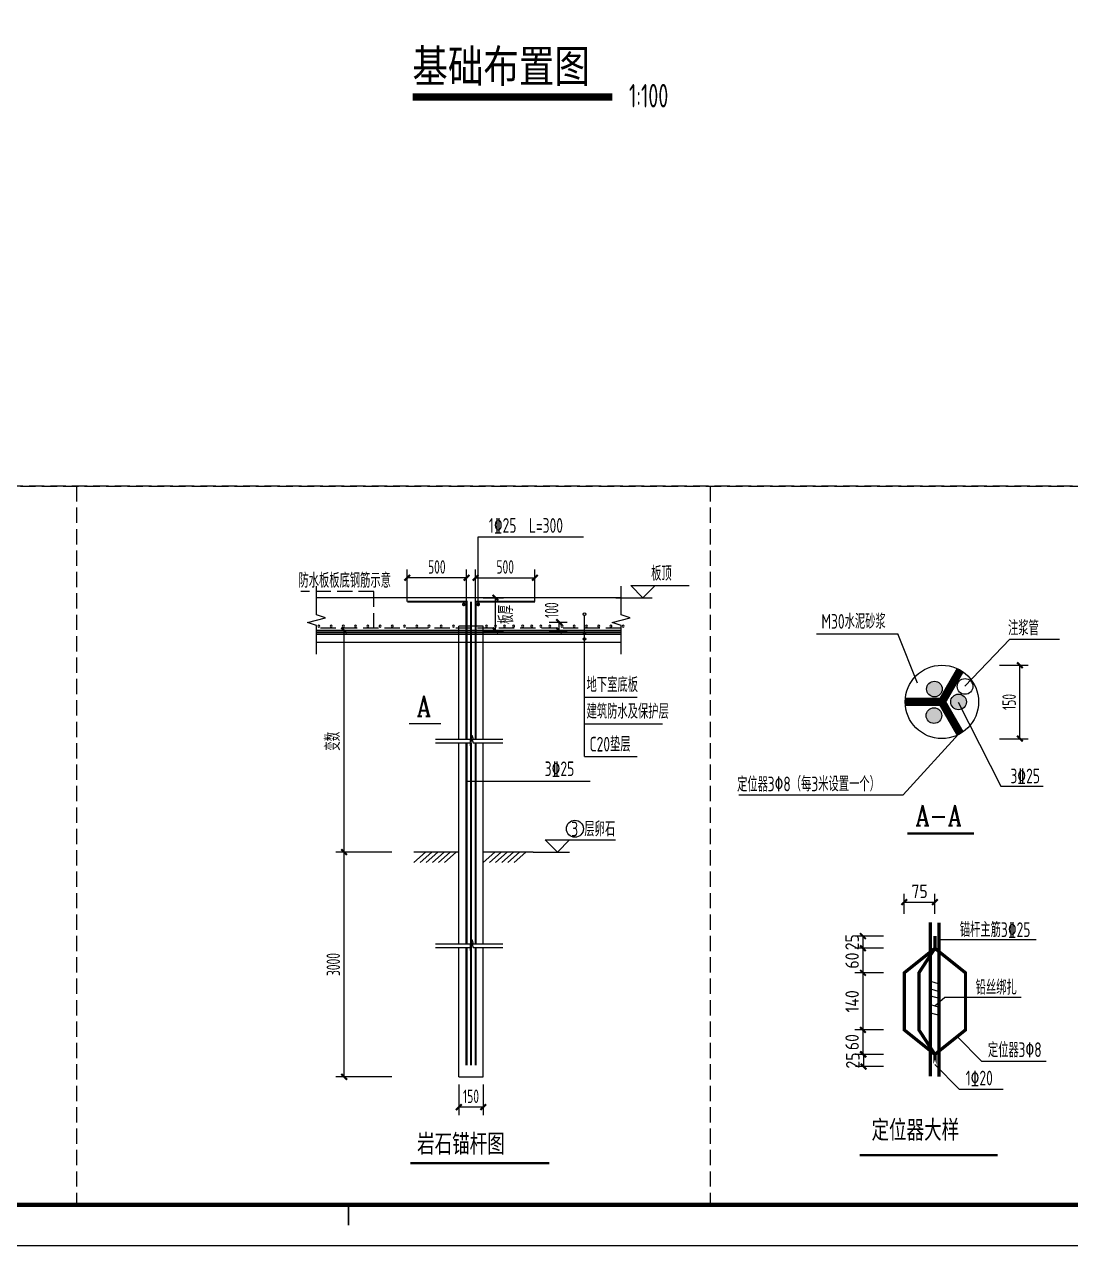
# Model space of a CAD drawing. Extents: x 899043 to 2598688, y -137197 to 211789.
# Drawn here: x 2323238 to 2348877, y 70135 to 100079 of the extents above; entities that cross this region are included whole.
import ezdxf
from ezdxf.enums import TextEntityAlignment as Align

# ---------------------------------------------------------------- set-up
doc = ezdxf.new("R2010")
doc.units = 0
doc.header["$LTSCALE"] = 1500
doc.header["$MEASUREMENT"] = 0
doc.linetypes.add('-1F-7ms-L－S$0$DASH', pattern=[0.35, 0.25, -0.1])
doc.linetypes.add('DASH', pattern=[0.35, 0.25, -0.1])
for name, color, linetype in [('00-tk', 151, 'Continuous'), ('AXIS', 3, 'Continuous'), ('DIM', 3, 'Continuous'), ('HATCH', 254, 'Continuous'), ('PUB_DIM', 3, 'Continuous'), ('PUB_TEXT', 7, 'Continuous'), ('REIN', 1, 'Continuous'), ('TEXT', 7, 'Continuous'), ('THIN', 7, 'Continuous'), ('WELD_TEXT', 7, 'Continuous'), ('独立基础', 2, 'Continuous'), ('钢筋', 1, 'Continuous'), ('钢筋填充', 7, 'Continuous'), ('锚杆', 2, 'Continuous')]:
    doc.layers.add(name, color=color, linetype=linetype)
doc.layers.add('REIND', color=1, linetype='Continuous', lineweight=0)
doc.styles.add('b', font='romanc.shx', dxfattribs={"width": 0.7, "bigfont": 'tssdchn.shx'})
doc.styles.add('H330', font='Tssdeng.shx', dxfattribs={"width": 0.65, "height": 330, "bigfont": 'tssdchn.shx'})
doc.styles.add('H350', font='Tssdeng.shx', dxfattribs={"width": 0.65, "height": 360, "bigfont": 'tssdchn.shx'})
doc.styles.add('H450', font='Tssdeng.shx', dxfattribs={"width": 0.65, "height": 500, "bigfont": 'tssdchn.shx'})
doc.styles.get("Standard").update_dxf_attribs({"font": 'gbenor.shx', "bigfont": 'gbcbig.shx'})
doc.styles.add('TSSD_Dimension', font='Tssdeng.shx', dxfattribs={"width": 0.7, "bigfont": 'hztxt.shx'})
doc.styles.add('YG图名', font='simhei.ttf', dxfattribs={"width": 0.7, "height": 600})
doc.styles.add('仿宋体', font='', dxfattribs={"width": 0.8})
doc.styles.get('仿宋体').set_extended_font_data('SimSun')
doc.dimstyles.new('H25', dxfattribs={"dimscale": 100, "dimtxt": 3.3, "dimasz": 0.01, "dimexe": 2, "dimexo": 1, "dimgap": 1, "dimtad": 1, "dimdec": 0, "dimlfac": 0.25, "dimrnd": 1, "dimzin": 0, "dimdsep": 46, "dimtxsty": 'Standard', "dimblk1": 'YGDIM', "dimblk2": 'YGDIM', "dimsah": 1, "dimcen": -2, "dimdle": 1, "dimclrt": 7, "dimadec": 0, "dimazin": 0, "dimtfac": 1, "dimtdec": 0, "dimtix": 1, "dimtmove": 2, "dimatfit": 3, "dimldrblk": 'YGDIM', "dimfxl": 0, "dimtvp": 1, "dimtolj": 1, "dimtzin": 0, "dimarcsym": 0})
doc.dimstyles.new('H50', dxfattribs={"dimscale": 100, "dimtxt": 3.3, "dimasz": 0.01, "dimexe": 2, "dimexo": 0, "dimgap": 1, "dimtad": 1, "dimdec": 0, "dimlfac": 0.5, "dimrnd": 1, "dimzin": 0, "dimdsep": 46, "dimtxsty": 'H330', "dimblk1": 'YGDIM', "dimblk2": 'YGDIM', "dimsah": 1, "dimcen": -2, "dimdle": 1, "dimclrt": 7, "dimazin": 0, "dimtfac": 1, "dimtdec": 0, "dimtix": 1, "dimtmove": 2, "dimatfit": 3, "dimldrblk": 'YGDIM', "dimfxl": 0, "dimtvp": 1, "dimtolj": 1, "dimtzin": 0, "dimarcsym": 0})

# ---------------------------------------------------------------- blocks, each defined once
blk = doc.blocks.new('YGDIM')
at = {"color": 0, "linetype": 'ByBlock', "const_width": 50}
blk.add_lwpolyline([(-70, -70), (70, 70)], dxfattribs=at)
blk = doc.blocks.new('*D1849')
at = {"layer": 'Defpoints', "color": 0}
for p in [(2333883, 74089), (2334483, 74089), (2333883, 73530)]:
    blk.add_point(p, dxfattribs=at)
at = {"layer": 'DIM', "color": 0, "lineweight": -2}
for p, q in [((2333883, 74089), (2333883, 73330)), ((2334483, 74089), (2334483, 73330)), ((2333882, 73530), (2333881, 73530)), ((2334483, 73530), (2333883, 73530)), ((2334484, 73530), (2334485, 73530))]:
    blk.add_line(p, q, dxfattribs=at)
blk.add_blockref('YGDIM', (2333883, 73530), dxfattribs=at)
at = {"layer": 'DIM', "color": 0, "lineweight": -2, "rotation": 180}
blk.add_blockref('YGDIM', (2334483, 73530), dxfattribs=at)
at = {"layer": 'DIM', "color": 7, "insert": (2334183, 73795), "char_height": 330, "attachment_point": 5, "style": 'H330'}
blk.add_mtext('\\A1;150', dxfattribs=at)
blk = doc.blocks.new('*D1852')
at = {"layer": 'Defpoints', "color": 0}
for p in [(2331073, 79783), (2332245, 79783), (2332245, 74272)]:
    blk.add_point(p, dxfattribs=at)
at = {"layer": 'DIM', "color": 0, "lineweight": -2}
for p, q in [((2332245, 79783), (2330873, 79783)), ((2331073, 74273), (2331073, 79782)), ((2332245, 74272), (2330873, 74272))]:
    blk.add_line(p, q, dxfattribs=at)
for p, rotation in [((2331073, 79783), 90), ((2331073, 74272), 270)]:
    blk.add_blockref('YGDIM', p, dxfattribs=dict(at, rotation=rotation))
at = {"layer": 'DIM', "color": 7, "insert": (2330808, 77027), "char_height": 330, "attachment_point": 5, "rotation": 90, "style": 'H330'}
blk.add_mtext('\\A1;3000', dxfattribs=at)
blk = doc.blocks.new('*D1853')
at = {"layer": 'Defpoints', "color": 0}
for p in [(2336100, 85421), (2336342, 85421), (2336100, 85221)]:
    blk.add_point(p, dxfattribs=at)
at = {"layer": 'DIM', "color": 0, "lineweight": -2}
for p, q in [((2336100, 85421), (2336542, 85421)), ((2336342, 85422), (2336342, 85423)), ((2336342, 85221), (2336342, 85421)), ((2336100, 85221), (2336542, 85221)), ((2336342, 85220), (2336342, 85219))]:
    blk.add_line(p, q, dxfattribs=at)
for p, rotation in [((2336342, 85421), 270), ((2336342, 85221), 90)]:
    blk.add_blockref('YGDIM', p, dxfattribs=dict(at, rotation=rotation))
at = {"layer": 'DIM', "color": 7, "insert": (2336158, 85717), "char_height": 330, "attachment_point": 5, "rotation": 90, "style": 'H330'}
blk.add_mtext('\\A1;100', dxfattribs=at)
blk = doc.blocks.new('*D1854')
at = {"layer": 'Defpoints', "color": 0}
for p in [(2331073, 85221), (2332245, 85221), (2332245, 79783)]:
    blk.add_point(p, dxfattribs=at)
at = {"layer": 'DIM', "color": 0, "lineweight": -2}
for p, q in [((2332245, 85221), (2330873, 85221)), ((2331073, 79784), (2331073, 85220)), ((2332245, 79783), (2330873, 79783))]:
    blk.add_line(p, q, dxfattribs=at)
for p, rotation in [((2331073, 85221), 90), ((2331073, 79783), 270)]:
    blk.add_blockref('YGDIM', p, dxfattribs=dict(at, rotation=rotation))
at = {"layer": 'DIM', "color": 7, "insert": (2330793, 82502), "char_height": 360, "attachment_point": 5, "rotation": 90, "style": 'H350'}
blk.add_mtext('\\A1;变数', dxfattribs=at)
blk = doc.blocks.new('*D1855')
at = {"layer": 'Defpoints', "color": 0}
for p in [(2335747, 86511), (2334294, 85925), (2335747, 85925)]:
    blk.add_point(p, dxfattribs=at)
at = {"layer": 'DIM', "color": 0, "lineweight": -2}
for p, q in [((2334294, 85925), (2334294, 86711)), ((2335747, 85925), (2335747, 86711)), ((2334295, 86511), (2335746, 86511))]:
    blk.add_line(p, q, dxfattribs=at)
at = {"layer": 'DIM', "color": 0, "lineweight": -2, "rotation": 180}
blk.add_blockref('YGDIM', (2334294, 86511), dxfattribs=at)
at = {"layer": 'DIM', "color": 0, "lineweight": -2}
blk.add_blockref('YGDIM', (2335747, 86511), dxfattribs=at)
at = {"layer": 'DIM', "color": 7, "insert": (2335021, 86776), "char_height": 330, "attachment_point": 5, "style": 'H330'}
blk.add_mtext('\\A1;500', dxfattribs=at)
blk = doc.blocks.new('*D1856')
at = {"layer": 'Defpoints', "color": 0}
for p in [(2332619, 86511), (2332619, 85925), (2334072, 85925)]:
    blk.add_point(p, dxfattribs=at)
at = {"layer": 'DIM', "color": 0, "lineweight": -2}
for p, q in [((2332619, 85925), (2332619, 86711)), ((2334072, 85925), (2334072, 86711)), ((2334071, 86511), (2332620, 86511))]:
    blk.add_line(p, q, dxfattribs=at)
at = {"layer": 'DIM', "color": 0, "lineweight": -2, "rotation": 180}
blk.add_blockref('YGDIM', (2332619, 86511), dxfattribs=at)
at = {"layer": 'DIM', "color": 0, "lineweight": -2}
blk.add_blockref('YGDIM', (2334072, 86511), dxfattribs=at)
at = {"layer": 'DIM', "color": 7, "insert": (2333345, 86776), "char_height": 330, "attachment_point": 5, "style": 'H330'}
blk.add_mtext('\\A1;500', dxfattribs=at)
blk = doc.blocks.new('*D1857')
at = {"layer": 'Defpoints', "color": 0}
for p in [(2347136, 84365), (2347636, 84365), (2347136, 82565)]:
    blk.add_point(p, dxfattribs=at)
at = {"layer": 'DIM', "color": 0, "lineweight": -2}
for p, q in [((2347136, 84365), (2347836, 84365)), ((2347636, 82566), (2347636, 84364)), ((2347136, 82565), (2347836, 82565))]:
    blk.add_line(p, q, dxfattribs=at)
for p, rotation in [((2347636, 84365), 90), ((2347636, 82565), 270)]:
    blk.add_blockref('YGDIM', p, dxfattribs=dict(at, rotation=rotation))
at = {"layer": 'DIM', "color": 7, "insert": (2347371, 83465), "char_height": 330, "attachment_point": 5, "rotation": 90, "style": 'H330'}
blk.add_mtext('\\A1;150', dxfattribs=at)
blk = doc.blocks.new('*D1858')
at = {"layer": 'Defpoints', "color": 0}
for p in [(2344394, 77724), (2343788, 77424), (2344394, 77424)]:
    blk.add_point(p, dxfattribs=at)
at = {"layer": 'DIM', "color": 0, "lineweight": -2}
for p, q in [((2344294, 77724), (2343588, 77724)), ((2343788, 77725), (2343788, 77726)), ((2343788, 77724), (2343788, 77424)), ((2344294, 77424), (2343588, 77424)), ((2343788, 77423), (2343788, 77422))]:
    blk.add_line(p, q, dxfattribs=at)
for p, rotation in [((2343788, 77724), 270), ((2343788, 77424), 90)]:
    blk.add_blockref('YGDIM', p, dxfattribs=dict(at, rotation=rotation))
at = {"layer": 'DIM', "color": 7, "insert": (2343523, 77574), "char_height": 330, "attachment_point": 5, "rotation": 90}
blk.add_mtext('\\A1;25', dxfattribs=at)
blk = doc.blocks.new('*D1859')
at = {"layer": 'Defpoints', "color": 0}
for p in [(2344394, 77424), (2343788, 76824), (2344394, 76824)]:
    blk.add_point(p, dxfattribs=at)
at = {"layer": 'DIM', "color": 0, "lineweight": -2}
for p, q in [((2344294, 77424), (2343588, 77424)), ((2343788, 77423), (2343788, 76825)), ((2344294, 76824), (2343588, 76824))]:
    blk.add_line(p, q, dxfattribs=at)
for p, rotation in [((2343788, 77424), 90), ((2343788, 76824), 270)]:
    blk.add_blockref('YGDIM', p, dxfattribs=dict(at, rotation=rotation))
at = {"layer": 'DIM', "color": 7, "insert": (2343523, 77124), "char_height": 330, "attachment_point": 5, "rotation": 90}
blk.add_mtext('\\A1;60', dxfattribs=at)
blk = doc.blocks.new('*D1860')
at = {"layer": 'Defpoints', "color": 0}
for p in [(2344394, 76824), (2343788, 75424), (2344394, 75424)]:
    blk.add_point(p, dxfattribs=at)
at = {"layer": 'DIM', "color": 0, "lineweight": -2}
for p, q in [((2344294, 76824), (2343588, 76824)), ((2343788, 76823), (2343788, 75425)), ((2344294, 75424), (2343588, 75424))]:
    blk.add_line(p, q, dxfattribs=at)
for p, rotation in [((2343788, 76824), 90), ((2343788, 75424), 270)]:
    blk.add_blockref('YGDIM', p, dxfattribs=dict(at, rotation=rotation))
at = {"layer": 'DIM', "color": 7, "insert": (2343523, 76124), "char_height": 330, "attachment_point": 5, "rotation": 90}
blk.add_mtext('\\A1;140', dxfattribs=at)
blk = doc.blocks.new('*D1861')
at = {"layer": 'Defpoints', "color": 0}
for p in [(2344394, 75424), (2343788, 74824), (2344394, 74824)]:
    blk.add_point(p, dxfattribs=at)
at = {"layer": 'DIM', "color": 0, "lineweight": -2}
for p, q in [((2344294, 75424), (2343588, 75424)), ((2343788, 75423), (2343788, 74825)), ((2344294, 74824), (2343588, 74824))]:
    blk.add_line(p, q, dxfattribs=at)
for p, rotation in [((2343788, 75424), 90), ((2343788, 74824), 270)]:
    blk.add_blockref('YGDIM', p, dxfattribs=dict(at, rotation=rotation))
at = {"layer": 'DIM', "color": 7, "insert": (2343523, 75124), "char_height": 330, "attachment_point": 5, "rotation": 90}
blk.add_mtext('\\A1;60', dxfattribs=at)
blk = doc.blocks.new('*D1862')
at = {"layer": 'Defpoints', "color": 0}
for p in [(2344394, 74824), (2343804, 74524), (2344394, 74524)]:
    blk.add_point(p, dxfattribs=at)
at = {"layer": 'DIM', "color": 0, "lineweight": -2}
for p, q in [((2344294, 74824), (2343604, 74824)), ((2343804, 74825), (2343804, 74826)), ((2343804, 74824), (2343804, 74524)), ((2344294, 74524), (2343604, 74524)), ((2343804, 74523), (2343804, 74522))]:
    blk.add_line(p, q, dxfattribs=at)
for p, rotation in [((2343804, 74824), 270), ((2343804, 74524), 90)]:
    blk.add_blockref('YGDIM', p, dxfattribs=dict(at, rotation=rotation))
at = {"layer": 'DIM', "color": 7, "insert": (2343539, 74674), "char_height": 330, "attachment_point": 5, "rotation": 90}
blk.add_mtext('\\A1;25', dxfattribs=at)
blk = doc.blocks.new('*D1824')
at = {"layer": 'Defpoints', "color": 0}
for p in [(2334483, 86021), (2334781, 86021), (2334483, 85221)]:
    blk.add_point(p, dxfattribs=at)
at = {"layer": 'DIM', "color": 0, "lineweight": -2}
for p, q in [((2334483, 86021), (2334981, 86021)), ((2334781, 86022), (2334781, 86023)), ((2334781, 85221), (2334781, 86021)), ((2334483, 85221), (2334981, 85221)), ((2334781, 85220), (2334781, 85219))]:
    blk.add_line(p, q, dxfattribs=at)
for p, rotation in [((2334781, 86021), 270), ((2334781, 85221), 90)]:
    blk.add_blockref('YGDIM', p, dxfattribs=dict(at, rotation=rotation))
at = {"layer": 'DIM', "color": 7, "insert": (2335038, 85541), "char_height": 360, "attachment_point": 5, "rotation": 90, "style": 'H350'}
blk.add_mtext('\\A1; 板厚', dxfattribs=at)
blk = doc.blocks.new('A$C67844AE1')
at = {"layer": '00-tk'}
for p, q in [((3750, 1500), (124650, 1500)), ((0, 0), (126150, 0))]:
    blk.add_line(p, q, dxfattribs=at)
at = {"layer": '00-tk', "const_width": 150}
blk.add_lwpolyline([(3750, 87600), (124650, 87600), (124650, 1500), (3750, 1500)], close=True, dxfattribs=at)
at = {"layer": '00-tk', "const_width": 52.5}
blk.add_lwpolyline([(64200, 750), (64200, 1500)], dxfattribs=at)

msp = doc.modelspace()

# ---------------------------------------------------------------- hatches: boundary and pattern name
at = {"layer": 'PUB_DIM'}
h = msp.add_hatch(color=256, dxfattribs=at)
edge = h.paths.add_edge_path()
edge.add_arc((2345540.8, 83782.2), 192, 0, 360)
h = msp.add_hatch(color=256, dxfattribs=at)
edge = h.paths.add_edge_path()
edge.add_arc((2346131.5, 83466.9), 192, 0, 360)
h = msp.add_hatch(color=256, dxfattribs=at)
edge = h.paths.add_edge_path()
edge.add_arc((2345529, 83131.2), 192, 0, 360)

# ---------------------------------------------------------------- linework, layer by layer
at = {"color": 3}
for p, q in [((2335998.9, 80082.5), (2337720.4, 80082.5)), ((2335998.9, 80082.5), (2336298.9, 79782.5)), ((2336298.9, 79782.5), (2336598.9, 80082.5))]:
    msp.add_line(p, q, dxfattribs=at)
for points in [[(2333316.2, 82550.4), (2334152.8, 82550.4), (2334167.9, 82478.4), (2334206.9, 82653.6), (2334238.9, 82550.4), (2334959.4, 82550.4)], [(2333316.2, 82461.2), (2334152.8, 82461.2), (2334167.9, 82389.2), (2334206.9, 82564.4), (2334238.9, 82461.2), (2334959.4, 82461.2)], [(2333316.2, 77533.9), (2334152.8, 77533.9), (2334167.9, 77461.9), (2334206.9, 77637.1), (2334238.9, 77533.9), (2334959.4, 77533.9)], [(2333316.2, 77444.7), (2334152.8, 77444.7), (2334167.9, 77372.7), (2334206.9, 77547.9), (2334238.9, 77444.7), (2334959.4, 77444.7)]]:
    msp.add_lwpolyline(points)
at = {"const_width": 60}
msp.add_lwpolyline([(2344879.7, 80239.4), (2346508.6, 80239.4)], dxfattribs=at)
at = {"layer": 'AXIS'}
for p in [(2346172.8, 84246.3), (2344822.8, 83466.9), (2346172.8, 82687.5)]:
    msp.add_line(p, (2345722.8, 83466.9), dxfattribs=at)
at = {"layer": 'DIM'}
for p, q in [((2334361.1, 85836.6), (2334361.1, 87513.1)), ((2334361.1, 87513.1), (2336935.7, 87513.1)), ((2345440.9, 76618.2), (2345653.2, 76555.8)), ((2345440.9, 76431.2), (2345653.2, 76368.8)), ((2345440.9, 76260.6), (2345653.2, 76198.2)), ((2345547, 76016.1), (2345798, 76228)), ((2345440.9, 76047.3), (2345653.2, 75984.9)), ((2345440.9, 75844.7), (2345653.2, 75782.3)), ((2346096.2, 75259.5), (2346694.2, 74659.5)), ((2345551.2, 74573.5), (2346149.2, 73973.5)), ((2346149.2, 73973.5), (2347222.1, 73973.5))]:
    msp.add_line(p, q, dxfattribs=at)
for points, const_width in [([(2345722.8, 83466.9), (2346172.8, 84246.3)], 200), ([(2345722.8, 83466.9), (2344822.8, 83466.9)], 200), ([(2345722.8, 83466.9), (2346172.8, 82687.5)], 200), ([(2345440.9, 78061.4), (2345440.9, 74282.9)], 80), ([(2345653.2, 78054.4), (2345653.2, 74276)], 80), ([(2345551.2, 77423.5), (2345160.4, 76823.5), (2345160.4, 75423.5), (2345551.2, 74823.5)], 80)]:
    msp.add_lwpolyline(points, dxfattribs=dict(at, const_width=const_width))
at = {"layer": 'DIM', "const_width": 80}
msp.add_lwpolyline([(2345551.2, 74573.5), (2345551.2, 74823.5), (2344801.2, 75423.5), (2344801.2, 76823.5), (2345551.2, 77423.5), (2345551.2, 77723.5), (2345551.2, 77423.5), (2346301.2, 76823.5), (2346301.2, 75423.5), (2345551.2, 74823.5)], close=True, dxfattribs=at)
at = {"layer": 'HATCH', "color": 8, "linetype": 'DASH'}
for p, q in [((2358375, 88755.2), (2314047.7, 88755.2)), ((2324514, 88755.2), (2324514, 71135.3)), ((2340040.8, 88755.2), (2340040.8, 71135.3)), ((2314047.7, 71135.3), (2358375, 71135.3))]:
    msp.add_line(p, q, dxfattribs=at)
msp.add_lwpolyline([(2319462.6, 128535.3), (2319462.6, 88755.2), (2365480.3, 88755.2)], dxfattribs=at)
at = {"layer": 'PUB_DIM'}
for p, q in [((2332783.4, 79529.1), (2333069.2, 79782.5)), ((2332934.1, 79529.1), (2333219.9, 79782.5)), ((2333084.9, 79529.1), (2333370.7, 79782.5)), ((2333235.5, 79529.1), (2333521.3, 79782.5)), ((2333386.2, 79529.1), (2333672, 79782.5)), ((2333537, 79529.1), (2333822.8, 79782.5)), ((2334483, 79529.1), (2334768.8, 79782.5)), ((2334633.8, 79529.1), (2334919.6, 79782.5)), ((2334784.5, 79529.1), (2335070.3, 79782.5)), ((2334935.1, 79529.1), (2335220.9, 79782.5)), ((2335085.9, 79529.1), (2335371.7, 79782.5)), ((2335236.6, 79529.1), (2335522.4, 79782.5))]:
    msp.add_line(p, q, dxfattribs=at)
for centre, radius in [((2345722.8, 83466.9), 900), ((2345540.8, 83782.2), 192), ((2346290.5, 83844.7), 192), ((2346131.5, 83466.9), 192), ((2345529, 83131.2), 192)]:
    msp.add_circle(centre, radius, dxfattribs=at)
at = {"layer": 'REIN', "linetype": 'DASH'}
for p, q in [((2332965.7, 85271.1), (2330397.6, 85271.1)), ((2337862.9, 85271.1), (2332965.7, 85271.1))]:
    msp.add_line(p, q, dxfattribs=at)
at = {"layer": 'REIND'}
for centre, start, end in [((2330453.4, 85321.1), 0, 180), ((2330753.4, 85321.1), 0, 180), ((2331053.4, 85321.1), 0, 180), ((2331353.4, 85321.1), 0, 180), ((2331653.4, 85321.1), 0, 180), ((2331953.4, 85321.1), 0, 180), ((2332253.4, 85321.1), 0, 180), ((2332553.4, 85321.1), 0, 180), ((2332853.4, 85321.1), 0, 180), ((2333153.4, 85321.1), 0, 180), ((2333453.4, 85321.1), 0, 180), ((2333753.4, 85321.1), 0, 180), ((2334563.7, 85321.1), 0, 180), ((2334785, 85321.1), 0, 180), ((2335006.2, 85321.1), 0, 180), ((2335227.5, 85321.1), 0, 180), ((2335448.8, 85321.1), 0, 180), ((2335670.1, 85321.1), 0, 180), ((2335891.4, 85321.1), 0, 180), ((2336112.7, 85321.1), 0, 180), ((2336412.7, 85321.1), 0, 180), ((2336712.7, 85321.1), 0, 180), ((2337012.7, 85321.1), 0, 180), ((2337312.7, 85321.1), 0, 180), ((2337612.7, 85321.1), 0, 180), ((2337912.7, 85321.1), 0, 180), ((2330453.4, 85321.1), 180, 0), ((2330753.4, 85321.1), 180, 0), ((2331053.4, 85321.1), 180, 0), ((2331353.4, 85321.1), 180, 0), ((2331653.4, 85321.1), 180, 0), ((2331953.4, 85321.1), 180, 0), ((2332253.4, 85321.1), 180, 0), ((2332553.4, 85321.1), 180, 0), ((2332853.4, 85321.1), 180, 0), ((2333153.4, 85321.1), 180, 0), ((2333453.4, 85321.1), 180, 0), ((2333753.4, 85321.1), 180, 0), ((2334563.7, 85321.1), 180, 0), ((2334785, 85321.1), 180, 0), ((2335006.2, 85321.1), 180, 0), ((2335227.5, 85321.1), 180, 0), ((2335448.8, 85321.1), 180, 0), ((2335670.1, 85321.1), 180, 0), ((2335891.4, 85321.1), 180, 0), ((2336112.7, 85321.1), 180, 0), ((2336412.7, 85321.1), 180, 0), ((2336712.7, 85321.1), 180, 0), ((2337012.7, 85321.1), 180, 0), ((2337312.7, 85321.1), 180, 0), ((2337612.7, 85321.1), 180, 0), ((2337912.7, 85321.1), 180, 0)]:
    msp.add_arc(centre, 25, start, end, dxfattribs=at)
at = {"layer": 'TEXT', "color": 20}
for p, q in [((2338396.6, 86021.1), (2338096.6, 86321.1)), ((2338096.6, 86321.1), (2338696.6, 86321.1)), ((2338696.6, 86321.1), (2338396.6, 86021.1)), ((2338396.6, 86321.1), (2339530.3, 86321.1))]:
    msp.add_line(p, q, dxfattribs=at)
at = {"layer": 'TEXT', "linetype": 'DASH'}
for p, q in [((2331800.7, 86170.5), (2330010, 86170.5)), ((2331800.7, 85271.1), (2331800.7, 86170.5))]:
    msp.add_line(p, q, dxfattribs=at)
at = {"layer": 'TEXT'}
for p, q in [((2336964.7, 82128.2), (2336964.7, 85586.5)), ((2342647.1, 85138.7), (2344641.5, 85138.7)), ((2345123.2, 83928.5), (2344641.5, 85138.7)), ((2346284.7, 83850.1), (2347389.3, 85006.1)), ((2347389.3, 85006.1), (2348604.8, 85006.1)), ((2336964.7, 83586.4), (2338253.2, 83586.4)), ((2346120.5, 83461.8), (2347166.4, 81401.8)), ((2336964.7, 82932.7), (2338872.1, 82932.7)), ((2346221.7, 82770.2), (2344772.7, 81184.4)), ((2336964.7, 82128.2), (2338253.2, 82128.2)), ((2334048.1, 81524), (2337099.1, 81524)), ((2340746.3, 81184.4), (2344772.7, 81184.4)), ((2347166.4, 81401.8), (2348205.6, 81401.8)), ((2345653.2, 77643), (2348033.7, 77643)), ((2345798, 76228), (2347665.2, 76228)), ((2346694.2, 74659.5), (2348279.7, 74659.5))]:
    msp.add_line(p, q, dxfattribs=at)
for points, const_width in [([(2332753.5, 98300.8), (2337648.1, 98300.8)], 180), ([(2332699.1, 72157.8), (2336099.8, 72157.8)], 60), ([(2343706.8, 72352.9), (2347088, 72352.9)], 60)]:
    msp.add_lwpolyline(points, dxfattribs=dict(at, const_width=const_width))
msp.add_circle((2336729.9, 80356.8), 207.7, dxfattribs=at)
at = {"layer": 'THIN'}
for points in [[(2330397.6, 84641.1), (2330397.6, 85341.1), (2330177.6, 85411.1), (2330617.6, 85531.1), (2330397.6, 85601.1), (2330397.6, 86301.1)], [(2337862.9, 84641.1), (2337862.9, 85341.1), (2337642.9, 85411.1), (2338082.9, 85531.1), (2337862.9, 85601.1), (2337862.9, 86301.1)]]:
    msp.add_lwpolyline(points, dxfattribs=at)
at = {"layer": '独立基础', "linetype": '-1F-7ms-L－S$0$DASH', "const_width": 50}
msp.add_lwpolyline([(2330397.6, 85171.1), (2332333, 85171.1), (2332333, 85171.1), (2336033, 85171.1), (2336033, 85171.1), (2337862.9, 85171.1)], dxfattribs=at)
at = {"layer": '钢筋', "color": 2}
msp.add_line((2335983, 85221.1), (2335983, 85221.1), dxfattribs=at)
at = {"layer": '钢筋', "color": 6}
msp.add_line((2332663.5, 82939.9), (2333445.7, 82939.9), dxfattribs=at)
at = {"layer": '钢筋', "color": 2, "const_width": 50}
for points in [[(2334071.9, 82550.4), (2334071.9, 85925.5), (2332618.8, 85925.5)], [(2334183, 82546.3), (2334183, 85925.5)], [(2334294.1, 82550.4), (2334294.1, 85925.5), (2335747.3, 85925.5)], [(2334071.9, 77533.9), (2334071.9, 82461.2)], [(2334183, 74551.6), (2334183, 82457)], [(2334294.1, 77533.9), (2334294.1, 82461.2)], [(2334071.9, 74551.6), (2334071.9, 77444.7)], [(2334294.1, 74551.6), (2334294.1, 77444.7)]]:
    msp.add_lwpolyline(points, dxfattribs=at)
for points in [[(2333986.1, 85856.6, 1), (2334026.1, 85856.6, 1)], [(2334341.1, 85856.6, 1), (2334381.1, 85856.6, 1)]]:
    msp.add_lwpolyline(points, format="xyb", close=True, dxfattribs=at)
at = {"layer": '钢筋填充'}
for p, q in [((2337729.9, 86021.1), (2338625, 86021.1)), ((2335703.4, 79782.5), (2336598.4, 79782.5))]:
    msp.add_line(p, q, dxfattribs=at)
at = {"layer": '锚杆'}
for p, q in [((2337862.9, 86021.1), (2330397.6, 86021.1)), ((2337862.9, 86021.1), (2335183, 86021.1)), ((2332383, 85221.1), (2330397.6, 85221.1)), ((2336083, 85121.1), (2330397.6, 85121.1)), ((2335983, 85221.1), (2332383, 85221.1)), ((2332383, 85221.1), (2332383, 85221.1)), ((2333883, 82554.6), (2333883, 85321.1)), ((2334483, 85321.1), (2333883, 85321.1)), ((2334483, 82554.6), (2334483, 85321.1)), ((2337862.9, 85221.1), (2335983, 85221.1)), ((2335983, 85221.1), (2335983, 85221.1)), ((2337862.9, 85121.1), (2336083, 85121.1)), ((2336083, 85121.1), (2336083, 85121.1)), ((2332043, 84921.1), (2330397.6, 84921.1)), ((2337862.9, 84921.1), (2332043, 84921.1)), ((2333883, 77533.9), (2333883, 82465.4)), ((2334483, 77533.9), (2334483, 82465.4)), ((2333883, 79782.5), (2332781.2, 79782.5)), ((2335703.4, 79782.5), (2334483, 79782.5)), ((2333883, 74272.1), (2333883, 77444.7)), ((2334483, 74272.1), (2334483, 77444.7)), ((2333883, 74272.1), (2334483, 74272.1))]:
    msp.add_line(p, q, dxfattribs=at)
at = {"layer": '锚杆', "color": 20}
for centre in [(2336964.7, 85617.8), (2336964.7, 85165.1), (2336964.7, 85009.8)]:
    msp.add_circle(centre, 31.4, dxfattribs=at)

# ---------------------------------------------------------------- block references
at = {"layer": 'WELD_TEXT', "linetype": 'ByBlock', "xscale": 0.6666666666278616, "yscale": 0.6666666666715173, "zscale": 0.6666666666666666}
msp.add_blockref('A$C67844AE1', (2288380.3, 70135.3), dxfattribs=at)

# ---------------------------------------------------------------- texts
at = {"layer": 'DIM', "style": 'H450', "width": 0.65}
msp.add_text('1:100', height=576, dxfattribs=at).set_placement((2338054.8, 97870), align=Align.BOTTOM_LEFT)
at = {"layer": 'PUB_DIM', "style": 'b', "width": 0.8}
for s, p in [('A', (2332856.4, 83116.6)), ('A-A', (2345077.3, 80435.5))]:
    msp.add_text(s, height=500, dxfattribs=at).set_placement(p)
at = {"layer": 'PUB_TEXT', "style": '仿宋体', "width": 0.8}
msp.add_text('基础布置图', height=797.47, dxfattribs=at).set_placement((2332745.7, 98656.9))
at = {"layer": 'TEXT', "width": 0.7}
for s, height, style, p in [('1%%13225  L=300', 360, 'TSSD_Dimension', (2334620.6, 87613.7)), ('板顶', 360, 'TSSD_Dimension', (2338598, 86437.1)), ('M30水泥砂浆', 360, 'TSSD_Dimension', (2342770.8, 85260.8)), ('注浆管', 360, 'TSSD_Dimension', (2347344.6, 85099.2)), ('地下室底板', 360, 'TSSD_Dimension', (2337014.5, 83708.5)), ('建筑防水及保护层', 360, 'TSSD_Dimension', (2337014.5, 83054.9)), ('C20垫层', 360, 'TSSD_Dimension', (2337089.1, 82250.3)), ('3%%13225', 360, 'TSSD_Dimension', (2335988.5, 81646.1)), ('3%%13225', 360, 'TSSD_Dimension', (2347402.7, 81471.8)), ('定位器', 360, 'TSSD_Dimension', (2340703.3, 81265.5)), ('3\x828（每3米设置一个）', 360, 'TSSD_Dimension', (2341452.7, 81274.3)), ('3 层卵石', 360, 'TSSD_Dimension', (2336639.2, 80170.3)), ('锚杆主筋3%%13225', 360, 'TSSD_Dimension', (2346161, 77701.8)), ('铅丝绑扎', 360, 'TSSD_Dimension', (2346550.3, 76286.1)), ('定位器', 360, 'TSSD_Dimension', (2346851.8, 74749.9)), ('3\x828', 360, 'TSSD_Dimension', (2347601.3, 74758.7)), ('1\x8320', 360, 'TSSD_Dimension', (2346306.8, 74063.9)), ('定位器大样', 450, 'YG图名', (2343997.8, 72753.1)), ('岩石锚杆图', 450, 'YG图名', (2332861.2, 72413.7))]:
    msp.add_text(s, height=height, dxfattribs=dict(at, style=style)).set_placement(p)
at = {"layer": 'TEXT', "linetype": 'DASH', "style": 'TSSD_Dimension', "width": 0.7}
msp.add_text('防水板板底钢筋示意', height=360, dxfattribs=at).set_placement((2329952.5, 86265.9))

# ---------------------------------------------------------------- dimensions: what is measured, and where the dimension line sits
at = {"layer": 'DIM'}
for base, p1, p2, angle, text, dimstyle, picture, middle in [((2332618.8, 86511.5), (2334071.9, 85925.5), (2332618.8, 85925.5), 180, '500', 'H50', '*D1856', (2333345.4, 86776.5)), ((2331073.5, 79782.5), (2332244.7, 74272.1), (2332244.7, 79782.5), 90, '3000', 'H50', '*D1852', (2330808.5, 77027.3)), ((2343788.3, 77423.5), (2344393.8, 77723.5), (2344393.8, 77423.5), 90, '25', 'H25', '*D1858', (2343523.3, 77573.5)), ((2343788.3, 76823.5), (2344393.8, 77423.5), (2344393.8, 76823.5), 90, '60', 'H25', '*D1859', (2343523.3, 77123.5)), ((2343788.3, 75423.5), (2344393.8, 76823.5), (2344393.8, 75423.5), 90, '140', 'H25', '*D1860', (2343523.3, 76123.5)), ((2343788.3, 74823.5), (2344393.8, 75423.5), (2344393.8, 74823.5), 90, '60', 'H25', '*D1861', (2343523.3, 75123.5)), ((2343804.1, 74523.5), (2344393.8, 74823.5), (2344393.8, 74523.5), 90, '25', 'H25', '*D1862', (2343539.1, 74673.5))]:
    dim = msp.add_linear_dim(base=base, p1=p1, p2=p2, angle=angle, text=text, dimstyle=dimstyle, dxfattribs=at)
    dim.commit()
    dim.dimension.update_dxf_attribs({"geometry": picture, "text_midpoint": middle})
for base, p1, p2, text, picture, middle in [((2335747.3, 86511.5), (2334294.1, 85925.5), (2335747.3, 85925.5), '500', '*D1855', (2335020.7, 86776.5)), ((2333883, 73530), (2334483, 74088.5), (2333883, 74088.5), '150', '*D1849', (2334183, 73795))]:
    dim = msp.add_linear_dim(base=base, p1=p1, p2=p2, text=text, dimstyle='H50', dxfattribs=at)
    dim.commit()
    dim.dimension.update_dxf_attribs({"geometry": picture, "text_midpoint": middle})
dim = msp.add_linear_dim(base=(2334781.2, 86021.1), p1=(2334483, 85221.1), p2=(2334483, 86021.1), angle=90, text=' 板厚', dimstyle='H50', override={"dimtxsty": 'H350'}, dxfattribs=at)
dim.commit()
dim.dimension.update_dxf_attribs({"geometry": '*D1824', "text_midpoint": (2335037.6, 85541), "dimtype": 160})
dim = msp.add_linear_dim(base=(2336342.1, 85421.1), p1=(2336100.2, 85221.1), p2=(2336100.2, 85421.1), angle=90, text='100', dimstyle='H50', dxfattribs=at)
dim.commit()
dim.dimension.update_dxf_attribs({"geometry": '*D1853', "text_midpoint": (2336158.4, 85716.7), "dimtype": 161})
dim = msp.add_linear_dim(base=(2331073.5, 85221.1), p1=(2332244.7, 79782.5), p2=(2332244.7, 85221.1), angle=90, text='变数', dimstyle='H50', override={"dimtxsty": 'H350'}, dxfattribs=at)
dim.commit()
dim.dimension.update_dxf_attribs({"geometry": '*D1854', "text_midpoint": (2330793.5, 82501.8)})
dim = msp.add_aligned_dim(p1=(2347136, 82565.2), p2=(2347136, 84365.2), distance=-500, text='150', dimstyle='H50', dxfattribs=at)
dim.commit()
dim.dimension.update_dxf_attribs({"geometry": '*D1857', "text_midpoint": (2347371, 83465.2)})
msp.add_linear_dim(base=(2345551.2, 78557.6), p1=(2344801.2, 78171.6), p2=(2345551.2, 78171.6), text='75', dimstyle='H25', dxfattribs=at).render()

doc.saveas('drawing.dxf')
